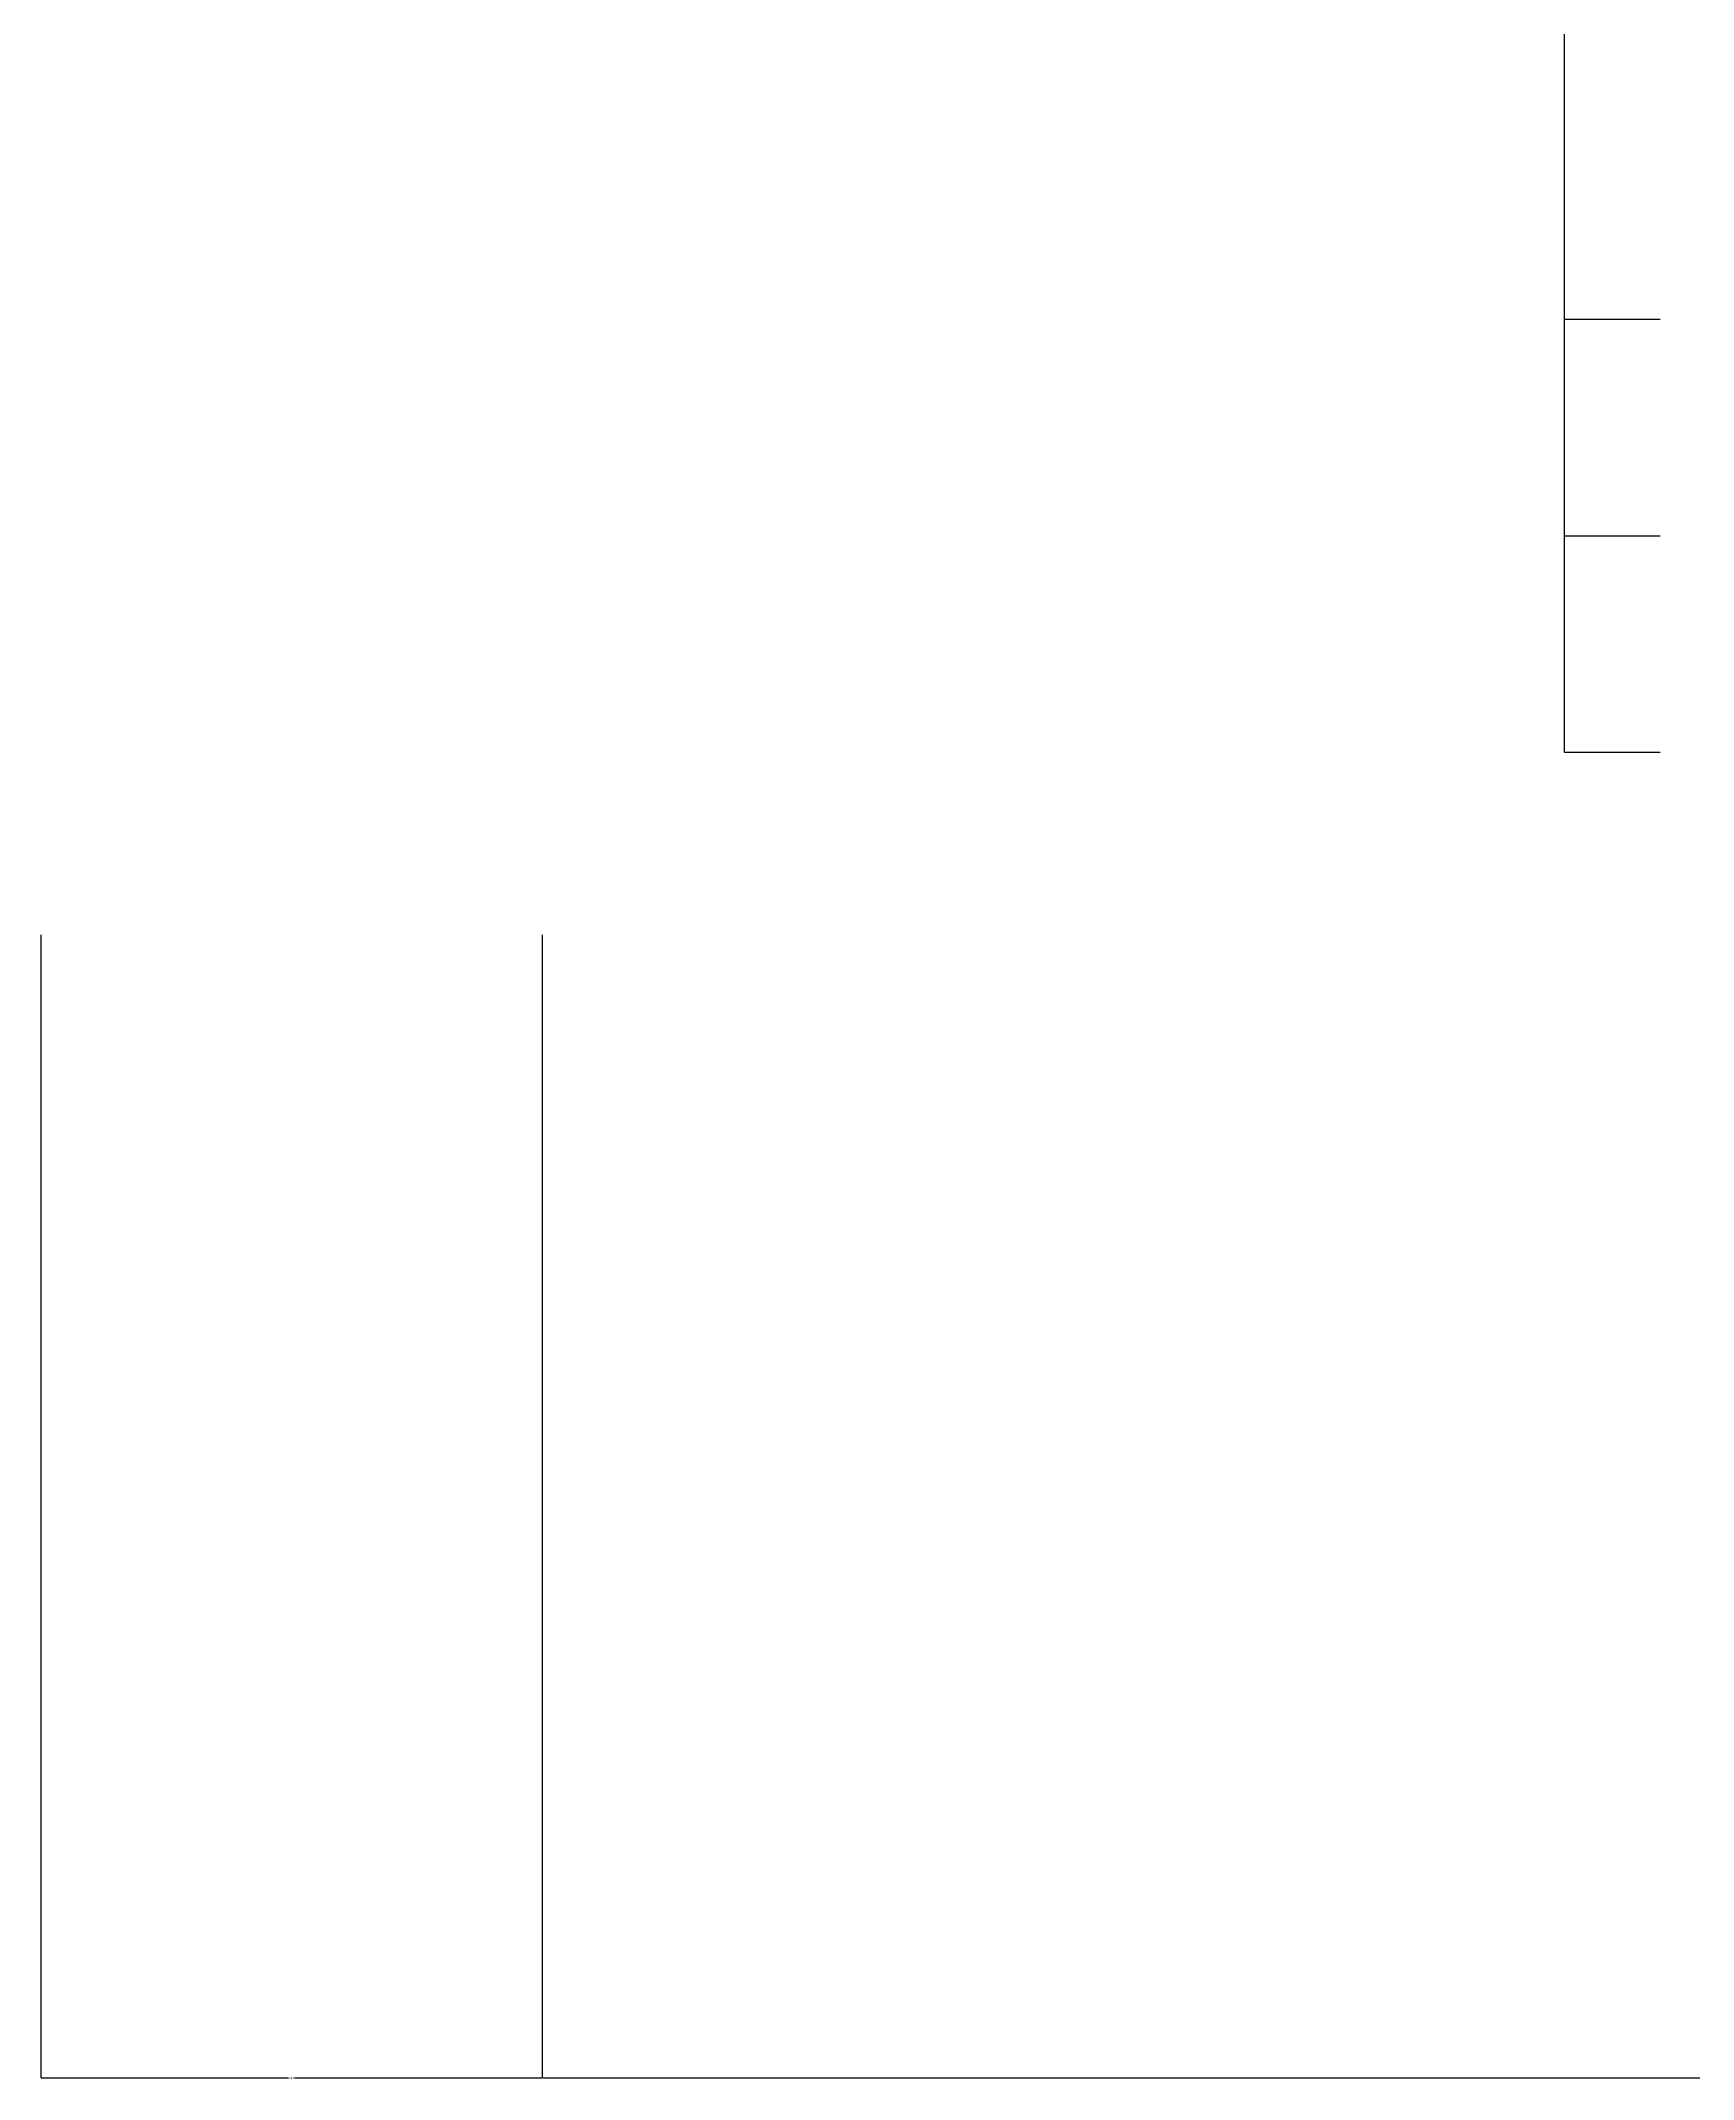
# Model space of a CAD drawing. Header units: metres. Extents: x 31158 to 39558, y -620 to 2330.
# Drawn here: x 36508 to 37332, y -27 to 989 of the extents above; entities that cross this region are included whole.
import ezdxf

# ---------------------------------------------------------------- set-up
doc = ezdxf.new("R2010")
doc.units = ezdxf.units.M
doc.layers.add('PUB_DIM', color=3, linetype='Continuous')
doc.layers.add('PUB_TEXT', color=7, linetype='Continuous')
doc.dimstyles.get("Standard").update_dxf_attribs({"dimtxt": 2.5, "dimasz": 2.5, "dimexe": 1.25, "dimexo": 0.625, "dimtad": 1, "dimcen": 2.5, "dimazin": 3, "dimtfac": 1, "dimtmove": 0, "dimatfit": 3})

# ---------------------------------------------------------------- blocks, each defined once
blk = doc.blocks.new('_CLOSEDFILLED')
at = {"color": 0, "linetype": 'BYBLOCK'}
blk.add_solid([(-1, 0.2), (0, 0), (-1, -0.2)], dxfattribs=at)
blk = doc.blocks.new('*D10')
for p, q in [((36758.3, 543.29), (36758.3, -26.55)), ((38008.3, 543.29), (38008.3, -26.55)), ((36758.55, -26.55), (37381.3, -26.55)), ((37385.3, -26.55), (38008.05, -26.55))]:
    blk.add_line(p, q)
at = {"layer": 'Defpoints'}
for p in [(36758.3, 543.29), (38008.3, 543.29), (36758.3, -26.55)]:
    blk.add_point(p, dxfattribs=at)
at = {"layer": 'PUB_DIM', "xscale": 0.25, "yscale": 0.25, "rotation": 180}
blk.add_blockref('_CLOSEDFILLED', (36758.3, -26.55), dxfattribs=at)
at = {"layer": 'PUB_DIM', "xscale": 0.25, "yscale": 0.25}
blk.add_blockref('_CLOSEDFILLED', (38008.3, -26.55), dxfattribs=at)
at = {"layer": 'PUB_DIM', "insert": (37383.3, -26.55), "char_height": 1, "attachment_point": 5}
blk.add_mtext('1280', dxfattribs=at)
blk = doc.blocks.new('*D11')
for p, q in [((36508.3, 543.29), (36508.3, -26.55)), ((36758.3, 543.29), (36758.3, -26.55)), ((36508.55, -26.55), (36631.8, -26.55)), ((36634.8, -26.55), (36758.05, -26.55))]:
    blk.add_line(p, q)
at = {"layer": 'Defpoints'}
for p in [(36508.3, 543.29), (36758.3, 543.29), (36508.3, -26.55)]:
    blk.add_point(p, dxfattribs=at)
at = {"layer": 'PUB_DIM', "xscale": 0.25, "yscale": 0.25, "rotation": 180}
blk.add_blockref('_CLOSEDFILLED', (36508.3, -26.55), dxfattribs=at)
at = {"layer": 'PUB_DIM', "xscale": 0.25, "yscale": 0.25}
blk.add_blockref('_CLOSEDFILLED', (36758.3, -26.55), dxfattribs=at)
at = {"layer": 'PUB_DIM', "insert": (36633.3, -26.55), "char_height": 1, "attachment_point": 5}
blk.add_mtext('220', dxfattribs=at)

msp = doc.modelspace()

# ---------------------------------------------------------------- linework, layer by layer
at = {"layer": 'PUB_TEXT'}
for p, q in [((37267.69, 1103.81), (37267.69, 634.31)), ((37267.69, 850.31), (37315.69, 850.31)), ((37267.69, 742.31), (37315.69, 742.31)), ((37267.69, 634.31), (37315.69, 634.31))]:
    msp.add_line(p, q, dxfattribs=at)

# ---------------------------------------------------------------- dimensions: what is measured, and where the dimension line sits
at = {"layer": 'PUB_DIM'}
for base, p1, p2, text, picture, middle in [((36508.3, -26.55), (36508.3, 543.29), (36758.3, 543.29), '220', '*D11', (36633.3, -26.55)), ((36758.3, -26.55), (36758.3, 543.29), (38008.3, 543.29), '1280', '*D10', (37383.3, -26.55))]:
    dim = msp.add_linear_dim(base=base, p1=p1, p2=p2, text=text, dimstyle='Standard', dxfattribs=at)
    dim.commit()
    dim.dimension.update_dxf_attribs({"geometry": picture, "text_midpoint": middle})

doc.saveas('drawing.dxf')
